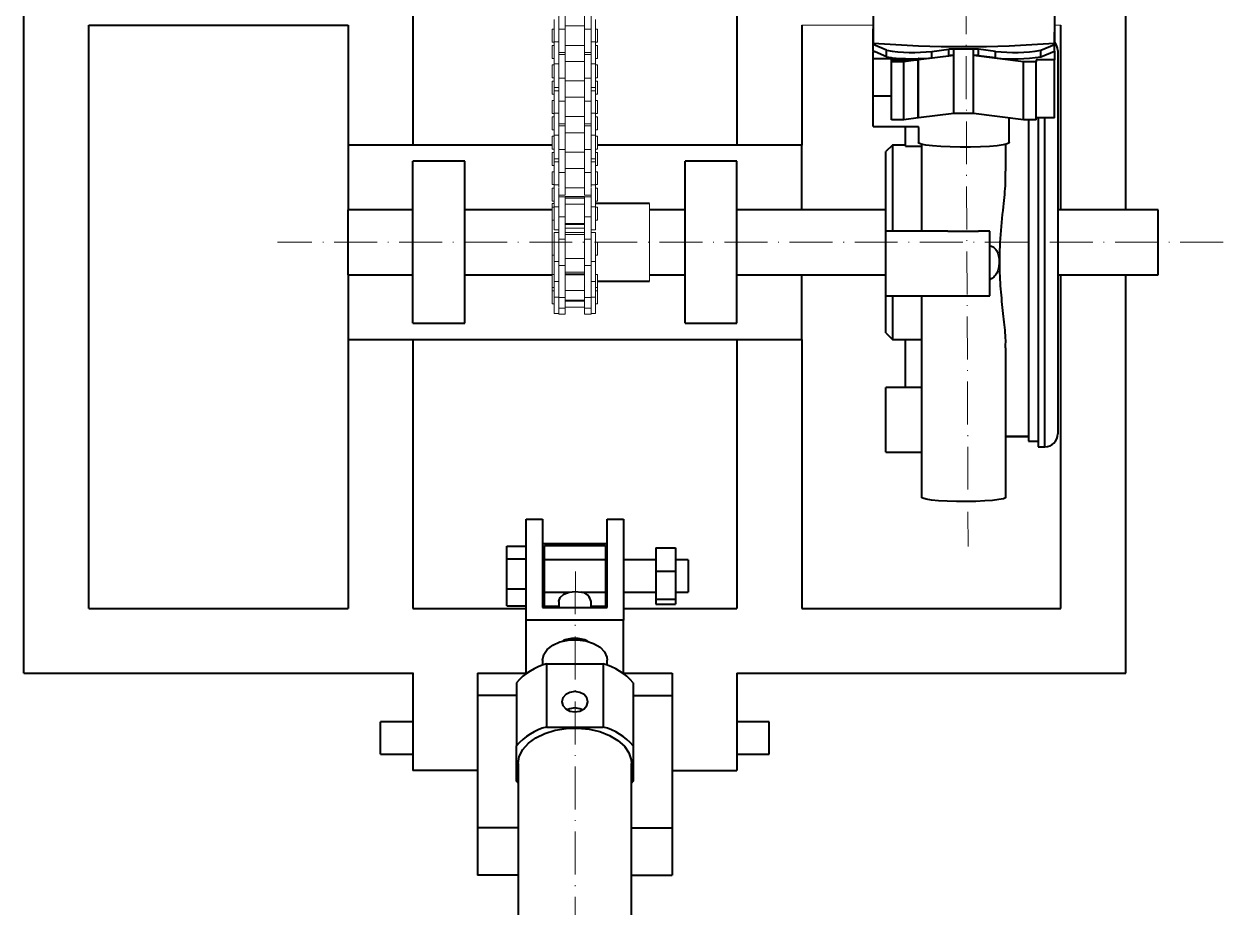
# Model space of a CAD drawing. Header units: millimetres. Extents: x -535 to 3636, y 24 to 870.
# Drawn here: x -293.5 to -125.8, y 243.4 to 366.9 of the extents above; entities that cross this region are included whole.
import ezdxf

# ---------------------------------------------------------------- set-up
doc = ezdxf.new("R2010")
doc.units = ezdxf.units.MM
doc.linetypes.add('ACAD_ISO10W100', pattern=[18, 12, -3, 0, -3])

msp = doc.modelspace()

# ---------------------------------------------------------------- linework, layer by layer
at = {"color": 7, "linetype": 'Continuous', "lineweight": 40}
for p, q in [((-239.0748, 459.3955), (-239.0748, 349.9999)), ((-193.7598, 459.3955), (-193.7598, 349.9999)), ((-293.4528, 276.1412), (-293.4528, 441.2695)), ((-139.3818, 340.951), (-139.3818, 441.2695)), ((-174.7275, 376.2249), (-174.7275, 364.2594)), ((-149.3511, 376.2249), (-149.3511, 364.2594)), ((-284.3898, 285.2042), (-284.3898, 366.7712)), ((-284.3898, 366.7712), (-248.1378, 366.7712)), ((-248.1378, 366.7712), (-248.1378, 349.9999)), ((-184.6968, 366.7712), (-184.6968, 349.9999)), ((-174.7287, 364.0485), (-174.7275, 365.8001)), ((-174.7275, 365.7551), (-174.7275, 366.256)), ((-149.3498, 364.0485), (-149.3511, 365.8001)), ((-149.351, 366.7026), (-149.351, 365.7551)), ((-148.4448, 340.951), (-148.4448, 366.7712)), ((-172.8214, 363.2489), (-174.7287, 364.0485)), ((-174.7287, 363.1466), (-174.7287, 364.0485)), ((-151.2571, 363.2489), (-149.3498, 364.0485)), ((-149.3498, 363.1466), (-149.3498, 364.0485)), ((-174.4109, 363.0134), (-174.7287, 363.1466)), ((-174.7275, 363.1461), (-174.7275, 363.0134)), ((-174.4109, 363.0134), (-174.7275, 363.0134)), ((-174.7275, 362.08), (-174.7275, 363.0134)), ((-172.8214, 362.347), (-174.4109, 363.0134)), ((-172.8214, 362.347), (-172.8214, 363.2489)), ((-163.4237, 362.5179), (-168.3834, 361.9068)), ((-166.4893, 363.1018), (-164.1238, 363.387)), ((-166.4893, 362.1999), (-166.4893, 363.1018)), ((-166.4893, 362.1999), (-164.1238, 362.4851)), ((-164.1238, 362.4851), (-164.1238, 363.387)), ((-160.6549, 363.4197), (-163.4237, 363.4197)), ((-163.4237, 362.5179), (-163.4237, 363.4197)), ((-163.4237, 354.4014), (-163.4237, 362.5179)), ((-160.6549, 362.5179), (-160.6549, 363.4197)), ((-153.6738, 361.6578), (-160.6549, 362.5179)), ((-160.6549, 354.4014), (-160.6549, 362.5179)), ((-157.5893, 363.1018), (-159.9548, 363.387)), ((-159.9548, 362.4851), (-159.9548, 363.387)), ((-157.5893, 362.1999), (-159.9548, 362.4851)), ((-157.5893, 362.1999), (-157.5893, 363.1018)), ((-151.2571, 362.347), (-151.2571, 363.2489)), ((-151.2571, 362.347), (-149.351, 363.1461)), ((-149.351, 363.1461), (-149.3498, 363.1466)), ((-149.351, 363.1461), (-149.351, 361.9018)), ((-148.8979, 363.2056), (-148.8979, 309.6052)), ((-174.7275, 362.08), (-170.1886, 362.08)), ((-174.7275, 356.8438), (-174.7275, 362.08)), ((-172.1548, 361.6578), (-172.1548, 361.9018)), ((-172.1548, 361.9018), (-168.4243, 361.9018)), ((-170.4048, 361.6578), (-172.1548, 361.6578)), ((-172.1548, 353.5412), (-172.1548, 361.6578)), ((-168.4243, 361.9018), (-170.4048, 361.6578)), ((-170.4048, 353.5412), (-170.4048, 361.6578)), ((-168.4243, 353.7852), (-168.4243, 361.9018)), ((-168.3834, 362.08), (-168.3909, 362.08)), ((-168.3834, 361.9068), (-168.3834, 362.08)), ((-168.3834, 353.7903), (-168.3834, 361.9068)), ((-151.9237, 361.6578), (-153.6738, 361.6578)), ((-153.6738, 353.5412), (-153.6738, 361.6578)), ((-149.351, 361.9018), (-151.9237, 361.9018)), ((-151.9237, 361.9018), (-151.9237, 361.6578)), ((-151.9237, 353.5412), (-151.9237, 361.6578)), ((-149.351, 353.7852), (-149.351, 361.9018)), ((-172.1548, 356.8438), (-174.7275, 356.8438)), ((-174.7275, 352.5794), (-174.7275, 356.8438)), ((-168.3834, 356.8438), (-168.4243, 356.8438)), ((-168.4243, 353.7852), (-170.4048, 353.5412)), ((-163.4237, 354.4014), (-168.3834, 353.7903)), ((-160.6549, 354.4014), (-163.4237, 354.4014)), ((-153.6738, 353.5412), (-160.6549, 354.4014)), ((-155.6952, 350.3341), (-155.6952, 353.7903)), ((-149.351, 353.7852), (-151.9237, 353.7852)), ((-151.6168, 353.7852), (-151.6168, 307.7925)), ((-174.7275, 352.5794), (-168.3834, 352.5794)), ((-170.4048, 353.5412), (-172.1548, 353.5412)), ((-170.196, 349.8486), (-170.196, 352.5794)), ((-168.3834, 352.4321), (-168.3834, 352.5794)), ((-168.3834, 352.4321), (-168.3834, 350.3341)), ((-151.9237, 353.5412), (-153.6738, 353.5412)), ((-152.9763, 353.5412), (-152.9763, 308.5784)), ((-248.1378, 349.9999), (-248.1378, 340.951)), ((-219.5893, 349.9999), (-248.1378, 349.9999)), ((-184.6968, 349.9999), (-213.2452, 349.9999)), ((-184.6968, 340.951), (-184.6968, 349.9999)), ((-172.0086, 349.9999), (-172.9149, 349.0936)), ((-172.9149, 337.9616), (-172.9149, 349.0936)), ((-170.196, 349.9999), (-172.0086, 349.9999)), ((-172.0086, 349.9999), (-172.0086, 337.9616)), ((-170.196, 349.8486), (-167.9302, 349.8486)), ((-167.9302, 350.1007), (-167.9302, 337.9616)), ((-156.1483, 346.3597), (-156.1483, 350.1007)), ((-231.8244, 347.7341), (-239.0748, 347.7341)), ((-239.0748, 325.0766), (-239.0748, 347.7341)), ((-231.8244, 325.0766), (-231.8244, 347.7341)), ((-193.7598, 347.7341), (-201.0102, 347.7341)), ((-201.0102, 325.0766), (-201.0102, 347.7341)), ((-193.7598, 325.0766), (-193.7598, 347.7341)), ((-239.0748, 340.951), (-248.1378, 340.951)), ((-248.1378, 331.8598), (-248.1378, 340.951)), ((-219.5893, 340.951), (-231.8244, 340.951)), ((-205.9948, 341.8432), (-213.5171, 341.8432)), ((-201.0102, 340.951), (-205.9948, 340.951)), ((-172.9149, 340.951), (-193.7598, 340.951)), ((-134.8503, 340.951), (-148.8979, 340.951)), ((-134.8503, 331.8598), (-134.8503, 340.951)), ((-164.2805, 337.9616), (-172.9149, 337.9616)), ((-172.9149, 332.9809), (-172.9149, 337.9616)), ((-158.4141, 337.9616), (-159.9957, 337.9616)), ((-158.4141, 328.8986), (-158.4141, 337.9616)), ((-172.9149, 328.8986), (-172.9149, 332.9809)), ((-248.1378, 331.8598), (-239.0748, 331.8598)), ((-248.1378, 331.8598), (-248.1378, 322.8109)), ((-231.8244, 331.8598), (-219.5893, 331.8598)), ((-213.2452, 330.9676), (-205.9948, 330.9676)), ((-205.9948, 331.8598), (-201.0102, 331.8598)), ((-193.7598, 331.8598), (-172.9149, 331.8598)), ((-184.6968, 322.8109), (-184.6968, 331.8598)), ((-148.8979, 331.8598), (-134.8503, 331.8598)), ((-148.4448, 285.2042), (-148.4448, 331.8598)), ((-139.3818, 276.1412), (-139.3818, 331.8598)), ((-172.9149, 328.8986), (-158.4141, 328.8986)), ((-172.9149, 323.7172), (-172.9149, 328.8986)), ((-172.0086, 328.8986), (-172.0086, 322.8109)), ((-167.9302, 328.8986), (-167.9302, 300.733)), ((-239.0748, 325.0766), (-231.8244, 325.0766)), ((-201.0102, 325.0766), (-193.7598, 325.0766)), ((-172.9149, 323.7172), (-172.0086, 322.8109)), ((-248.1378, 322.8109), (-184.6968, 322.8109)), ((-248.1378, 322.8109), (-248.1378, 285.2042)), ((-239.0748, 322.8109), (-239.0748, 285.2042)), ((-193.7598, 322.8109), (-193.7598, 285.2042)), ((-184.6968, 322.8109), (-184.6968, 285.2042)), ((-172.0086, 322.8109), (-167.9302, 322.8109)), ((-170.196, 316.107), (-170.196, 322.8109)), ((-156.1483, 300.733), (-156.1483, 321.6457)), ((-167.9302, 316.107), (-172.9149, 316.107)), ((-172.9149, 311.1264), (-172.9149, 316.107)), ((-172.9149, 307.044), (-172.9149, 311.1264)), ((-152.9763, 309.2602), (-156.1483, 309.2602)), ((-156.1483, 309.2467), (-152.9763, 309.2467)), ((-152.9763, 308.5784), (-151.6168, 308.5784)), ((-172.9149, 307.044), (-167.9302, 307.044)), ((-151.6168, 307.7925), (-150.7105, 307.7925)), ((-223.2145, 297.7013), (-220.9488, 297.7013)), ((-223.2145, 283.5738), (-223.2145, 297.7013)), ((-220.9488, 297.7013), (-220.9488, 285.3398)), ((-211.8858, 285.3398), (-211.8858, 297.7013)), ((-211.8858, 297.7013), (-209.62, 297.7013)), ((-209.62, 297.7013), (-209.62, 283.5738)), ((-225.9334, 293.9062), (-223.2145, 293.9062)), ((-225.9334, 292.1329), (-225.9334, 293.9062)), ((-220.9488, 294.2672), (-211.8858, 294.2672)), ((-220.6769, 285.4761), (-220.6769, 293.9953)), ((-220.6769, 293.9953), (-212.1577, 293.9953)), ((-212.1577, 293.9953), (-212.1577, 285.4761)), ((-205.0885, 293.6573), (-202.3696, 293.6573)), ((-205.0885, 293.6573), (-205.0885, 290.4283)), ((-202.3696, 293.6573), (-202.3696, 290.4283)), ((-225.9334, 292.1329), (-223.2145, 292.1329)), ((-225.9334, 287.9624), (-225.9334, 292.1329)), ((-212.1577, 292.0014), (-220.6769, 292.0014)), ((-205.0885, 292.0014), (-209.62, 292.0014)), ((-200.557, 292.0014), (-202.3696, 292.0014)), ((-200.557, 292.0014), (-200.557, 287.4699)), ((-205.0885, 290.4283), (-202.3696, 290.4283)), ((-205.0885, 290.4283), (-205.0885, 286.5068)), ((-202.3696, 290.4283), (-202.3696, 286.5068)), ((-225.9334, 287.9624), (-223.2145, 287.9624)), ((-225.9334, 285.5652), (-225.9334, 287.9624)), ((-220.6769, 287.4699), (-217.3206, 287.4699)), ((-215.514, 287.4699), (-212.1577, 287.4699)), ((-209.62, 287.4699), (-205.0885, 287.4699)), ((-202.3696, 287.4699), (-200.557, 287.4699)), ((-284.3898, 285.2042), (-248.1378, 285.2042)), ((-239.0748, 285.2042), (-223.2145, 285.2042)), ((-225.9334, 285.5652), (-223.2145, 285.5652)), ((-220.9488, 285.3398), (-211.8858, 285.3398)), ((-218.683, 285.4761), (-220.6769, 285.4761)), ((-218.683, 286.1681), (-218.683, 285.3398)), ((-214.1515, 285.3398), (-214.1515, 286.1681)), ((-212.1577, 285.4761), (-214.1515, 285.4761)), ((-209.62, 285.2042), (-193.7598, 285.2042)), ((-205.0885, 286.5068), (-202.3696, 286.5068)), ((-205.0885, 286.5068), (-205.0885, 285.8142)), ((-205.0885, 285.8142), (-202.3696, 285.8142)), ((-202.3696, 286.5068), (-202.3696, 285.8142)), ((-184.6968, 285.2042), (-148.4448, 285.2042)), ((-209.62, 283.5738), (-223.2145, 283.5738)), ((-223.2145, 276.0925), (-223.2145, 283.5738)), ((-209.62, 276.0925), (-209.62, 283.5738)), ((-220.9488, 277.9877), (-220.9488, 277.2542)), ((-220.3677, 277.4471), (-220.3677, 268.6175)), ((-220.3677, 277.4471), (-212.4668, 277.4471)), ((-212.4668, 277.4471), (-212.4668, 268.6175)), ((-211.8858, 277.2542), (-211.8858, 277.9877)), ((-293.4528, 276.1412), (-239.0028, 276.1412)), ((-239.0748, 276.1412), (-239.0748, 262.5467)), ((-230.0118, 276.1412), (-230.0118, 269.0504)), ((-230.0118, 276.1412), (-223.2145, 276.1412)), ((-209.62, 276.1412), (-202.8228, 276.1412)), ((-202.8228, 276.1412), (-202.8228, 269.0504)), ((-193.7598, 276.1412), (-193.7598, 262.5467)), ((-193.7598, 276.1412), (-139.3818, 276.1412)), ((-224.574, 274.8118), (-224.574, 265.9822)), ((-208.2606, 274.8118), (-208.2606, 265.9822)), ((-224.574, 273.0444), (-230.0118, 273.0444)), ((-208.2606, 273.0444), (-202.8228, 273.0444)), ((-239.0748, 269.344), (-243.6063, 269.344)), ((-243.6063, 264.8125), (-243.6063, 269.344)), ((-230.0118, 269.0504), (-230.0118, 254.5149)), ((-220.3677, 268.6175), (-212.4668, 268.6175)), ((-202.8228, 269.0504), (-202.8228, 254.5149)), ((-189.2283, 269.344), (-193.7598, 269.344)), ((-189.2283, 264.8125), (-189.2283, 269.344)), ((-224.574, 261.032), (-224.574, 265.9822)), ((-208.2606, 265.9822), (-208.2606, 261.032)), ((-243.6063, 264.8125), (-239.0748, 264.8125)), ((-224.3474, 263.5071), (-224.3474, 213.2782)), ((-208.4871, 213.2782), (-208.4871, 263.5071)), ((-193.7598, 264.8125), (-189.2283, 264.8125)), ((-230.0118, 262.5467), (-239.0748, 262.5467)), ((-202.8228, 262.5467), (-193.7598, 262.5467)), ((-224.3474, 260.7582), (-224.574, 261.032)), ((-208.2606, 261.032), (-208.4871, 260.7582)), ((-224.3474, 254.5149), (-230.0118, 254.5149)), ((-230.0118, 254.5149), (-230.0118, 247.8825)), ((-208.4871, 254.5149), (-202.8228, 254.5149)), ((-202.8228, 254.5149), (-202.8228, 247.8825)), ((-224.3474, 247.8825), (-230.0118, 247.8825)), ((-208.4871, 247.8825), (-202.8228, 247.8825))]:
    msp.add_line(p, q, dxfattribs=at)
at = {"color": 5, "linetype": 'ACAD_ISO10W100', "lineweight": 15, "ltscale": 0.5}
for p, q in [((-162.0018, 435.2108), (-161.4276, 293.8493)), ((-125.7849, 336.4054), (-258.0076, 336.4054)), ((-216.3536, 290.384), (-216.4173, 165.7479))]:
    msp.add_line(p, q, dxfattribs=at)
at = {"color": 7, "linetype": 'Continuous', "lineweight": 15}
for p, q in [((-218.683, 369.4241), (-218.683, 366.2029)), ((-217.7767, 369.4241), (-217.7767, 366.2029)), ((-215.0578, 369.4241), (-215.0578, 366.2029)), ((-214.1515, 369.4241), (-214.1515, 366.2029)), ((-219.3174, 367.5672), (-219.3174, 364.4344)), ((-213.5171, 367.5672), (-213.5171, 364.4344)), ((-219.3174, 366.2078), (-219.5893, 366.2078)), ((-219.5893, 364.3952), (-219.5893, 366.2078)), ((-218.683, 366.2029), (-218.683, 363.9422)), ((-218.683, 366.2029), (-217.7767, 366.2029)), ((-215.0578, 366.6609), (-217.7767, 366.6609)), ((-217.7767, 366.2029), (-217.7767, 362.9451)), ((-214.1515, 366.2029), (-215.0578, 366.2029)), ((-215.0578, 366.2029), (-215.0578, 362.9451)), ((-214.1515, 366.2029), (-214.1515, 363.9422)), ((-213.2452, 366.2078), (-213.5171, 366.2078)), ((-213.2452, 364.3952), (-213.2452, 366.2078)), ((-219.5893, 364.3952), (-219.3174, 364.3952)), ((-219.3174, 363.9172), (-219.5893, 363.9172)), ((-219.5893, 363.9172), (-219.5893, 362.1046)), ((-219.3174, 364.4344), (-218.683, 364.4344)), ((-219.3174, 364.4344), (-219.3174, 361.3645)), ((-218.683, 363.9422), (-218.683, 361.7259)), ((-217.7767, 363.9421), (-215.0578, 363.9421)), ((-213.5171, 364.4344), (-214.1515, 364.4344)), ((-214.1515, 363.9422), (-214.1515, 361.7259)), ((-213.5171, 364.4344), (-213.5171, 361.3645)), ((-213.5171, 364.3952), (-213.2452, 364.3952)), ((-213.2452, 363.9172), (-213.5171, 363.9172)), ((-213.2452, 363.9172), (-213.2452, 362.1046)), ((-218.683, 362.9451), (-217.7767, 362.9451)), ((-217.7767, 362.6734), (-218.683, 362.6734)), ((-217.7767, 362.6734), (-217.7767, 362.9451)), ((-217.7767, 362.6734), (-217.7767, 359.3641)), ((-215.0578, 362.9451), (-214.1515, 362.9451)), ((-215.0578, 362.6734), (-215.0578, 362.9451)), ((-214.1515, 362.6734), (-215.0578, 362.6734)), ((-215.0578, 362.6734), (-215.0578, 359.3641)), ((-219.5893, 362.1046), (-219.3174, 362.1046)), ((-219.3174, 361.2234), (-219.5893, 361.2234)), ((-219.5893, 359.4108), (-219.5893, 361.2234)), ((-219.3174, 361.3645), (-219.3174, 358.0513)), ((-219.3174, 361.3645), (-218.683, 361.3645)), ((-218.683, 361.7259), (-218.683, 359.3641)), ((-215.0578, 361.6765), (-217.7767, 361.6765)), ((-214.1515, 361.7259), (-214.1515, 359.3641)), ((-213.5171, 361.3645), (-214.1515, 361.3645)), ((-213.5171, 362.1046), (-213.2452, 362.1046)), ((-213.5171, 361.3645), (-213.5171, 358.0513)), ((-213.2452, 361.2234), (-213.5171, 361.2234)), ((-213.2452, 359.4108), (-213.2452, 361.2234)), ((-219.5893, 359.4107), (-219.3174, 359.4107)), ((-219.3174, 358.9326), (-219.5893, 358.9326)), ((-219.5893, 358.9326), (-219.5893, 357.12)), ((-218.683, 359.3641), (-217.7767, 359.3641)), ((-218.683, 359.3641), (-218.683, 356.1444)), ((-217.7767, 359.3641), (-217.7767, 356.1444)), ((-217.7767, 358.9576), (-215.0578, 358.9576)), ((-214.1515, 359.3641), (-215.0578, 359.3641)), ((-215.0578, 359.3641), (-215.0578, 356.1444)), ((-214.1515, 359.3641), (-214.1515, 356.1444)), ((-213.5171, 359.4107), (-213.2452, 359.4107)), ((-213.2452, 358.9326), (-213.5171, 358.9326)), ((-213.2452, 358.9326), (-213.2452, 357.12)), ((-219.3174, 358.0513), (-218.683, 358.0513)), ((-219.3174, 357.6008), (-219.3174, 358.0513)), ((-218.683, 357.6008), (-219.3174, 357.6008)), ((-219.3174, 357.6008), (-219.3174, 354.4681)), ((-214.1515, 358.0513), (-213.5171, 358.0513)), ((-213.5171, 357.6008), (-214.1515, 357.6008)), ((-213.5171, 357.6008), (-213.5171, 358.0513)), ((-213.5171, 357.6008), (-213.5171, 354.4681)), ((-219.5893, 357.12), (-219.3174, 357.12)), ((-219.3174, 356.2414), (-219.5893, 356.2414)), ((-219.5893, 354.4288), (-219.5893, 356.2414)), ((-218.683, 356.1444), (-217.7767, 356.1444)), ((-218.683, 356.1444), (-218.683, 353.9479)), ((-215.0578, 356.6945), (-217.7767, 356.6945)), ((-217.7767, 356.1444), (-217.7767, 352.9787)), ((-214.1515, 356.1444), (-215.0578, 356.1444)), ((-215.0578, 356.1444), (-215.0578, 352.9787)), ((-214.1515, 356.1444), (-214.1515, 353.9479)), ((-213.5171, 357.12), (-213.2452, 357.12)), ((-213.2452, 356.2414), (-213.5171, 356.2414)), ((-213.2452, 354.4288), (-213.2452, 356.2414)), ((-219.5893, 354.4288), (-219.3174, 354.4288)), ((-219.3174, 353.9479), (-219.5893, 353.9479)), ((-219.5893, 353.9479), (-219.5893, 352.1353)), ((-219.3174, 354.4681), (-218.683, 354.4681)), ((-219.3174, 354.4681), (-219.3174, 351.3981)), ((-218.683, 353.9479), (-218.683, 351.7595)), ((-217.7767, 353.9756), (-215.0578, 353.9756)), ((-213.5171, 354.4681), (-214.1515, 354.4681)), ((-214.1515, 353.9479), (-214.1515, 351.7595)), ((-213.5171, 354.4681), (-213.5171, 351.3981)), ((-213.5171, 354.4288), (-213.2452, 354.4288)), ((-213.2452, 353.9479), (-213.5171, 353.9479)), ((-213.2452, 353.9479), (-213.2452, 352.1353)), ((-219.5893, 352.1353), (-219.3174, 352.1353)), ((-218.683, 352.9787), (-217.7767, 352.9787)), ((-217.7767, 352.707), (-218.683, 352.707)), ((-217.7767, 352.707), (-217.7767, 352.9787)), ((-217.7767, 352.707), (-217.7767, 349.3977)), ((-215.0578, 352.9787), (-214.1515, 352.9787)), ((-215.0578, 352.707), (-215.0578, 352.9787)), ((-214.1515, 352.707), (-215.0578, 352.707)), ((-215.0578, 352.707), (-215.0578, 349.3977)), ((-213.5171, 352.1353), (-213.2452, 352.1353)), ((-219.3174, 351.2569), (-219.5893, 351.2569)), ((-219.5893, 349.4444), (-219.5893, 351.2569)), ((-219.3174, 351.3981), (-218.683, 351.3981)), ((-219.3174, 351.3981), (-219.3174, 348.0849)), ((-218.683, 351.7595), (-218.683, 349.3977)), ((-215.0578, 351.7101), (-217.7767, 351.7101)), ((-214.1515, 351.7595), (-214.1515, 349.3977)), ((-213.5171, 351.3981), (-214.1515, 351.3981)), ((-213.5171, 351.3981), (-213.5171, 348.0849)), ((-213.2452, 351.2569), (-213.5171, 351.2569)), ((-213.2452, 349.4444), (-213.2452, 351.2569)), ((-219.5893, 349.4444), (-219.3174, 349.4444)), ((-219.3174, 348.9633), (-219.5893, 348.9633)), ((-219.5893, 348.9633), (-219.5893, 347.1507)), ((-218.683, 349.3977), (-217.7767, 349.3977)), ((-218.683, 349.3977), (-218.683, 346.1781)), ((-217.7767, 349.3977), (-217.7767, 346.1781)), ((-217.7767, 348.9912), (-215.0578, 348.9912)), ((-214.1515, 349.3977), (-215.0578, 349.3977)), ((-215.0578, 349.3977), (-215.0578, 346.1781)), ((-214.1515, 349.3977), (-214.1515, 346.1781)), ((-213.5171, 349.4444), (-213.2452, 349.4444)), ((-213.2452, 348.9633), (-213.5171, 348.9633)), ((-213.2452, 348.9633), (-213.2452, 347.1507)), ((-219.5893, 347.1507), (-219.3174, 347.1507)), ((-219.3174, 348.0849), (-218.683, 348.0849)), ((-219.3174, 347.6344), (-219.3174, 348.0849)), ((-218.683, 347.6344), (-219.3174, 347.6344)), ((-219.3174, 344.4217), (-219.3174, 347.6344)), ((-214.1515, 348.0849), (-213.5171, 348.0849)), ((-213.5171, 347.6344), (-214.1515, 347.6344)), ((-213.5171, 347.6344), (-213.5171, 348.0849)), ((-213.5171, 344.4217), (-213.5171, 347.6344)), ((-213.5171, 347.1507), (-213.2452, 347.1507)), ((-219.3174, 346.275), (-219.5893, 346.275)), ((-219.5893, 346.275), (-219.5893, 344.4624)), ((-218.683, 346.1781), (-217.7767, 346.1781)), ((-218.683, 346.1781), (-218.683, 344.0548)), ((-215.0578, 346.7281), (-217.7767, 346.7281)), ((-217.7767, 346.1781), (-217.7767, 343.0123)), ((-214.1515, 346.1781), (-215.0578, 346.1781)), ((-215.0578, 346.1781), (-215.0578, 343.0123)), ((-214.1515, 346.1781), (-214.1515, 344.0548)), ((-213.2452, 346.275), (-213.5171, 346.275)), ((-213.2452, 346.275), (-213.2452, 344.4624)), ((-219.5893, 344.4624), (-219.3174, 344.4624)), ((-219.3174, 343.9787), (-219.5893, 343.9787)), ((-219.5893, 343.9787), (-219.5893, 342.166)), ((-219.3174, 344.4217), (-218.683, 344.4217)), ((-219.3174, 341.3574), (-219.3174, 344.4217)), ((-218.683, 341.8407), (-218.683, 343.9787)), ((-217.7767, 344.0092), (-215.0578, 344.0092)), ((-213.5171, 344.4217), (-214.1515, 344.4217)), ((-214.1515, 341.8407), (-214.1515, 343.9787)), ((-213.5171, 344.4624), (-213.2452, 344.4624)), ((-213.5171, 341.3574), (-213.5171, 344.4217)), ((-213.2452, 343.9787), (-213.5171, 343.9787)), ((-213.2452, 343.9787), (-213.2452, 342.166)), ((-219.5893, 342.166), (-219.3174, 342.166)), ((-218.683, 343.0123), (-217.7767, 343.0123)), ((-217.7767, 342.7445), (-218.683, 342.7445)), ((-215.0578, 342.8209), (-217.7767, 342.8209)), ((-217.7767, 342.7838), (-215.0578, 342.7838)), ((-217.7767, 342.7726), (-215.0578, 342.7726)), ((-217.7767, 342.7726), (-217.7767, 342.7431)), ((-217.7767, 339.9828), (-217.7767, 342.7445)), ((-217.7767, 342.5672), (-215.0578, 342.5672)), ((-215.0578, 343.0123), (-214.1515, 343.0123)), ((-215.0578, 342.7726), (-215.0578, 342.7431)), ((-214.1515, 342.7445), (-215.0578, 342.7445)), ((-215.0578, 339.9828), (-215.0578, 342.7445)), ((-213.5171, 342.166), (-213.2452, 342.166)), ((-219.3174, 341.8432), (-219.5893, 341.8432)), ((-219.5893, 341.2944), (-219.5893, 341.8432)), ((-219.3174, 341.2944), (-219.5893, 341.2944)), ((-219.5893, 341.2944), (-219.5893, 339.4818)), ((-219.3174, 341.3574), (-218.683, 341.3574)), ((-219.3174, 338.1223), (-219.3174, 341.3574)), ((-218.683, 339.9828), (-218.683, 341.8407)), ((-215.0578, 341.7475), (-217.7767, 341.7475)), ((-214.1515, 339.9828), (-214.1515, 341.8407)), ((-213.5171, 341.3574), (-214.1515, 341.3574)), ((-213.5171, 338.1223), (-213.5171, 341.3574)), ((-213.2452, 341.2944), (-213.5171, 341.2944)), ((-213.2452, 341.2944), (-213.2452, 339.4818)), ((-205.9948, 330.9676), (-205.9948, 341.8432)), ((-219.5893, 339.4818), (-219.3174, 339.4818)), ((-219.5893, 336.4199), (-219.5893, 339.4818)), ((-218.683, 339.9828), (-217.7767, 339.9828)), ((-218.683, 336.8327), (-218.683, 339.9828)), ((-217.7767, 336.8327), (-217.7767, 339.9828)), ((-217.7767, 339.0286), (-215.0578, 339.0286)), ((-217.7767, 338.898), (-215.0578, 338.898)), ((-214.1515, 339.9828), (-215.0578, 339.9828)), ((-215.0578, 336.8327), (-215.0578, 339.9828)), ((-214.1515, 336.8327), (-214.1515, 339.9828)), ((-213.5171, 339.4818), (-213.2452, 339.4818)), ((-219.3174, 338.1223), (-218.683, 338.1223)), ((-218.683, 337.7794), (-219.3174, 337.7794)), ((-219.3174, 333.723), (-219.3174, 337.7794)), ((-217.7767, 338.3943), (-215.0578, 338.3943)), ((-217.7767, 337.7656), (-215.0578, 337.7656)), ((-217.7767, 337.4839), (-215.0578, 337.4839)), ((-214.1515, 338.1223), (-213.5171, 338.1223)), ((-213.5171, 337.7794), (-214.1515, 337.7794)), ((-213.5171, 333.723), (-213.5171, 337.7794)), ((-219.3174, 336.4199), (-219.5893, 336.4199)), ((-219.5893, 336.4199), (-219.5893, 336.3337)), ((-219.5893, 336.3337), (-219.5893, 334.6073)), ((-218.683, 333.723), (-218.683, 336.8327)), ((-218.683, 336.8327), (-217.7767, 336.8327)), ((-217.7767, 333.1572), (-217.7767, 336.8327)), ((-214.1515, 336.8327), (-215.0578, 336.8327)), ((-215.0578, 333.1572), (-215.0578, 336.8327)), ((-214.1515, 333.723), (-214.1515, 336.8327)), ((-213.2452, 336.4199), (-213.5171, 336.4199)), ((-213.2452, 336.4199), (-213.2452, 336.3337)), ((-213.2452, 336.3337), (-213.2452, 334.6073)), ((-219.5893, 334.6073), (-219.3174, 334.6073)), ((-219.5893, 331.9096), (-219.5893, 334.6073)), ((-219.3174, 333.723), (-218.683, 333.723)), ((-219.3174, 330.9171), (-219.3174, 333.723)), ((-218.683, 331.4467), (-218.683, 333.723)), ((-217.7767, 334.1541), (-215.0578, 334.1541)), ((-213.5171, 333.723), (-214.1515, 333.723)), ((-214.1515, 331.4467), (-214.1515, 333.723)), ((-213.5171, 334.6073), (-213.2452, 334.6073)), ((-213.5171, 330.9171), (-213.5171, 333.723)), ((-218.683, 333.1572), (-217.7767, 333.1572)), ((-217.7767, 332.2391), (-217.7767, 333.1572)), ((-217.7767, 332.2391), (-215.0578, 332.2391)), ((-217.7767, 332.2391), (-217.7767, 331.9887)), ((-217.7767, 331.9887), (-215.0578, 331.9887)), ((-217.7767, 331.9887), (-217.7767, 331.9102)), ((-217.7767, 328.658), (-217.7767, 331.9879)), ((-215.0578, 333.1572), (-214.1515, 333.1572)), ((-215.0578, 332.2391), (-215.0578, 333.1572)), ((-215.0578, 332.2391), (-215.0578, 331.9887)), ((-215.0578, 331.9887), (-215.0578, 331.9102)), ((-215.0578, 328.658), (-215.0578, 331.9879)), ((-219.3174, 331.9096), (-219.5893, 331.9096)), ((-219.5893, 331.9096), (-219.5893, 331.8233)), ((-219.5893, 331.8233), (-219.5893, 330.0969)), ((-219.3174, 330.9171), (-218.683, 330.9171)), ((-219.3174, 328.7375), (-219.3174, 330.9171)), ((-218.683, 328.658), (-218.683, 331.4348)), ((-217.7767, 331.8405), (-215.0578, 331.8405)), ((-214.1515, 328.658), (-214.1515, 331.4348)), ((-213.5171, 330.9171), (-214.1515, 330.9171)), ((-213.2452, 331.9096), (-213.5171, 331.9096)), ((-213.5171, 328.7375), (-213.5171, 330.9171)), ((-213.2452, 331.9096), (-213.2452, 331.8233)), ((-213.2452, 331.8233), (-213.2452, 330.0969)), ((-219.5893, 330.0969), (-219.3174, 330.0969)), ((-219.5893, 330.0969), (-219.5893, 329.605)), ((-219.3174, 329.605), (-219.5893, 329.605)), ((-219.5893, 329.605), (-219.5893, 328.5456)), ((-219.3174, 328.7375), (-218.683, 328.7375)), ((-219.3174, 326.433), (-219.3174, 328.7375)), ((-218.683, 328.658), (-217.7767, 328.658)), ((-218.683, 327.1686), (-218.683, 328.658)), ((-217.7767, 329.6438), (-215.0578, 329.6438)), ((-217.7767, 327.1686), (-217.7767, 328.658)), ((-214.1515, 328.658), (-215.0578, 328.658)), ((-215.0578, 327.1686), (-215.0578, 328.658)), ((-214.1515, 328.7375), (-213.5171, 328.7375)), ((-214.1515, 327.1686), (-214.1515, 328.658)), ((-213.5171, 330.0969), (-213.2452, 330.0969)), ((-213.2452, 329.605), (-213.5171, 329.605)), ((-213.5171, 326.433), (-213.5171, 328.7375)), ((-213.2452, 330.0969), (-213.2452, 329.605)), ((-213.2452, 329.605), (-213.2452, 328.5456)), ((-219.5893, 328.5456), (-219.5893, 327.7924)), ((-219.5893, 327.7924), (-219.3174, 327.7924)), ((-218.683, 327.1686), (-217.7767, 327.1686)), ((-218.683, 326.3424), (-218.683, 327.1686)), ((-217.7767, 328.3039), (-215.0578, 328.3039)), ((-217.7767, 328.1805), (-215.0578, 328.1805)), ((-217.7767, 327.3393), (-215.0578, 327.3393)), ((-217.7767, 326.3424), (-217.7767, 327.1686)), ((-214.1515, 327.1686), (-215.0578, 327.1686)), ((-215.0578, 326.3424), (-215.0578, 327.1686)), ((-214.1515, 326.3424), (-214.1515, 327.1686)), ((-213.5171, 327.7924), (-213.2452, 327.7924)), ((-213.2452, 328.5456), (-213.2452, 327.7924)), ((-219.3174, 326.433), (-218.683, 326.433)), ((-218.683, 326.3424), (-217.7767, 326.3424)), ((-215.0578, 326.3424), (-214.1515, 326.3424)), ((-214.1515, 326.433), (-213.5171, 326.433))]:
    msp.add_line(p, q, dxfattribs=at)
at = {"color": 7, "linetype": 'Continuous', "lineweight": 20}
for p, q in [((-174.7275, 366.7712), (-184.6968, 366.7712)), ((-174.7275, 366.256), (-174.7275, 366.256)), ((-148.4448, 366.7712), (-149.3511, 366.7712)), ((-149.3511, 366.7026), (-149.351, 366.7026))]:
    msp.add_line(p, q, dxfattribs=at)
at = {"color": 8, "linetype": 'Continuous', "lineweight": 40}
msp.add_line((-150.7105, 307.7925), (-150.7105, 353.7852), dxfattribs=at)
at = {"color": 7, "linetype": 'Continuous', "lineweight": 40, "flags": 128}
for points in [[(-155.6952, 350.3341), (-155.706, 350.2973), (-155.9519, 350.157), (-156.51, 350.0258), (-157.3516, 349.9104), (-158.4337, 349.8167), (-159.7008, 349.7496), (-161.0877, 349.7125), (-162.5235, 349.7072), (-163.9344, 349.734), (-165.2482, 349.7917), (-166.3973, 349.8772), (-167.3229, 349.9861), (-167.9776, 350.1129), (-168.3276, 350.2509), (-168.3834, 350.3341)], [(-156.1483, 300.733), (-156.1881, 300.6652), (-156.5036, 300.5333), (-157.1174, 300.4122), (-157.9966, 300.3083), (-159.0938, 300.2274), (-160.3497, 300.1737), (-161.6967, 300.1502), (-163.0622, 300.158), (-164.3726, 300.1969), (-165.5571, 300.2647), (-166.552, 300.3578), (-167.3036, 300.471), (-167.7714, 300.5984), (-167.9302, 300.733), (-167.9302, 300.733)], [(-218.683, 286.1681), (-218.6822, 286.2071), (-218.486, 286.7472), (-217.9748, 287.199), (-217.2265, 287.494), (-216.3551, 287.5871), (-215.4931, 287.4642)], [(-220.9488, 277.9877), (-220.7807, 278.7537), (-220.2891, 279.4629), (-219.5103, 280.0626), (-218.5021, 280.5085), (-217.3392, 280.7675), (-216.108, 280.8202), (-214.8998, 280.6629), (-213.8041, 280.3072), (-212.9021, 279.7794), (-212.2609, 279.1188), (-211.928, 278.3743), (-211.8858, 277.9877)], [(-216.4173, 273.5621), (-217.1109, 273.4545), (-217.699, 273.1483), (-218.0919, 272.69), (-218.2299, 272.1493), (-218.0919, 271.6087), (-217.699, 271.1504), (-217.1109, 270.8441), (-216.4173, 270.7366), (-215.7236, 270.8441), (-215.1356, 271.1504), (-214.7427, 271.6087), (-214.6047, 272.1493), (-214.7427, 272.69), (-215.1356, 273.1483), (-215.7236, 273.4545), (-216.4173, 273.5621)], [(-216.4173, 271.2908), (-217.1109, 271.1833), (-217.4955, 271.0137)], [(-215.3391, 271.0137), (-215.7236, 271.1833), (-216.4173, 271.2908)], [(-224.3474, 263.5071), (-224.1851, 264.5073), (-223.7047, 265.4664), (-222.926, 266.3454), (-221.8809, 267.1082), (-220.612, 267.7235), (-219.1714, 268.1663), (-217.6181, 268.4182), (-216.0156, 268.4692), (-214.4296, 268.3169), (-212.9249, 267.9678), (-211.5632, 267.436), (-210.4002, 266.7434), (-209.4836, 265.9183), (-208.8508, 264.9945), (-208.5278, 264.0097), (-208.4871, 263.5071)]]:
    msp.add_lwpolyline(points, dxfattribs=at)
at = {"color": 7, "linetype": 'Continuous', "lineweight": 40}
for centre, radius, start, end in [((-162.0393, 526.4444), 162.6806, 265.526699, 274.473301), ((-150.7105, 363.2056), 1.8126, 0, 41.361204), ((-169.1409, 385.324), 22.3798, 260.534125, 276.804401), ((-170.4152, 372.9588), 10.8812, 257.224355, 271.193627), ((-168.7791, 383.3727), 21.2963, 271.044617, 276.172547), ((-163.478, 357.0887), 6.3313, 89.508561, 95.854475), ((-163.478, 356.1868), 6.3313, 89.508561, 95.854475), ((-160.6006, 357.0888), 6.3312, 84.14547, 90.491495), ((-160.6006, 356.1869), 6.3312, 84.14547, 90.491495), ((-154.9377, 385.324), 22.3799, 263.195607, 279.465867), ((-154.9378, 384.4263), 22.384, 263.197118, 279.464357), ((-169.2897, 397.9015), 35.8327, 268.562601, 271.437399), ((-150.7105, 309.6052), 1.8126, 270, 0), ((-215.6948, 285.913), 1.5643, 9.385557, 82.589134), ((-216.5086, 277.3938), 3.626, 88.55647, 118.029478), ((-216.3259, 277.3938), 3.626, 61.970525, 91.44372), ((-218.2556, 269.4015), 8.3182, 104.709142, 139.426978), ((-214.5789, 269.4015), 8.3182, 40.573022, 75.290858), ((-218.2559, 260.5724), 8.3177, 104.708529, 139.428648), ((-214.5787, 260.5724), 8.3177, 40.571352, 75.291471)]:
    msp.add_arc(centre, radius, start, end, dxfattribs=at)
for points, knots in [([(-156.1949, 321.6456), (-156.1841, 321.9886), (-156.1446, 323.242), (-156.4368, 325.6978), (-156.7921, 328.9906), (-157.061, 332.7829), (-156.9452, 336.9748), (-156.5354, 341.0479), (-156.1708, 344.2071), (-156.1953, 345.8149), (-156.2036, 346.3598)], [0, 0, 0, 0, 0.04821531, 0.17617341, 0.31476991, 0.45591495, 0.62444162, 0.79850034, 0.93172093, 1, 1, 1, 1]), ([(-164.2805, 337.9611), (-163.726, 337.9512), (-162.5475, 337.9302), (-161.0071, 337.9606), (-160.2063, 337.9488), (-159.9957, 337.9457)], [0, 0, 0, 0, 0.39577907, 0.84115497, 1, 1, 1, 1]), ([(-158.4141, 335.9576), (-158.384, 335.9475), (-158.1094, 335.8548), (-157.6503, 335.5849), (-157.244, 334.9398), (-157.0713, 334.1381), (-157.0673, 333.3304), (-157.2061, 332.5649), (-157.5009, 331.8999), (-157.9149, 331.4267), (-158.2626, 331.2338), (-158.4141, 331.1498)], [0, 0, 0, 0, 0.018069376, 0.164879381, 0.312719787, 0.438229499, 0.554576673, 0.669398177, 0.785211164, 0.906426864, 1, 1, 1, 1])]:
    msp.add_open_spline(points, degree=3, knots=knots, dxfattribs=at)
at = {"color": 7, "linetype": 'Continuous', "lineweight": 15}
for points, knots in [([(-215.0578, 342.5672), (-215.0578, 342.3227), (-215.0578, 341.8572), (-215.0578, 341.4756), (-215.0578, 341.2944)], [0, 0, 0, 0, 0.52522276, 1, 1, 1, 1]), ([(-215.0578, 336.8731), (-215.0578, 336.8048), (-215.0578, 336.6499), (-215.0578, 336.5024), (-215.0578, 336.4199)], [0, 0, 0, 0, 0.44047139, 1, 1, 1, 1]), ([(-217.7767, 332.2391), (-217.7767, 332.4712), (-217.7767, 332.941), (-217.7767, 333.4945), (-217.7767, 333.9388), (-217.7767, 334.2099)], [0, 0, 0, 0, 0.275593484, 0.557808461, 1, 1, 1, 1]), ([(-215.0578, 332.2391), (-215.0578, 332.4749), (-215.0578, 332.8327), (-215.0578, 333.0747), (-215.0578, 333.1572)], [0, 0, 0, 0, 0.65889431, 1, 1, 1, 1])]:
    msp.add_open_spline(points, degree=3, knots=knots, dxfattribs=at)

doc.saveas('drawing.dxf')
